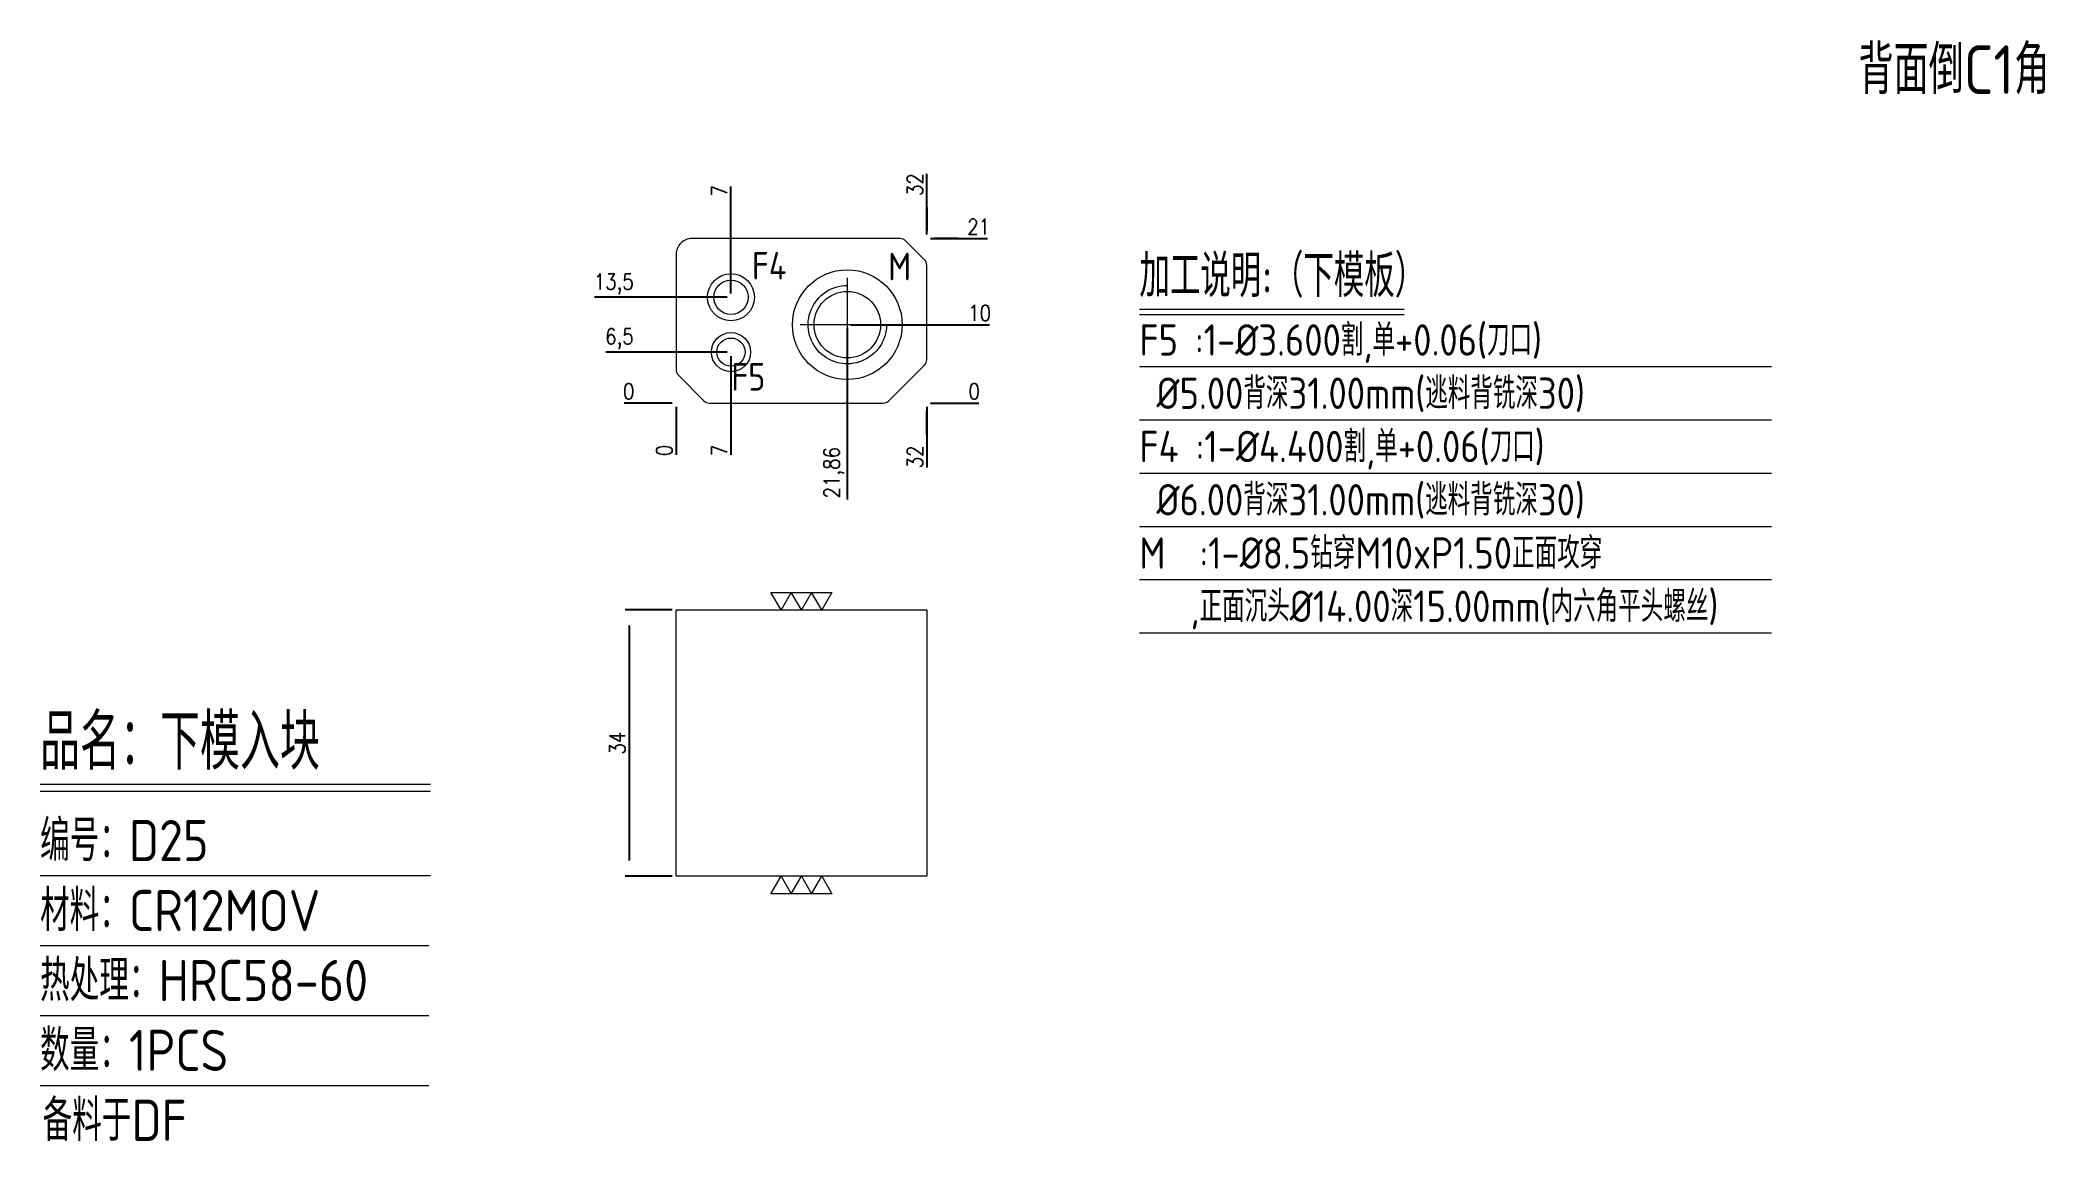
# Model space of a CAD drawing. Header units: millimetres. Extents: x 115981 to 116237, y 600 to 740.
import ezdxf
from ezdxf.enums import TextEntityAlignment as Align

# ---------------------------------------------------------------- set-up
doc = ezdxf.new("R2010")
doc.units = ezdxf.units.MM
doc.linetypes.add('CENTER', pattern=[0])
doc.linetypes.add('HIDDEN', pattern=[0])
for name, color, linetype in [('DIE_P', 2, 'Continuous'), ('DIM', 4, 'Continuous'), ('TEXT', 4, 'Continuous')]:
    doc.layers.add(name, color=color, linetype=linetype)
doc.styles.add('gbenor', font='gbenor.shx', dxfattribs={"bigfont": 'gbcbig.shx'})
doc.styles.get("Standard").update_dxf_attribs({"font": 'txt.shx', "width": 0.85, "bigfont": 'ctxt.shx'})
doc.dimstyles.new('T-2-WX', dxfattribs={"dimtxt": 2, "dimasz": 2, "dimexe": 0.5, "dimexo": 0.5, "dimgap": 0.5, "dimtad": 1, "dimtxsty": 'Standard', "dimblk": 'OPEN30', "dimcen": 0, "dimazin": 3, "dimtfac": 1, "dimtmove": 0, "dimatfit": 3, "dimldrblk": 'OPEN30', "dimlwd": -1, "dimlwe": -1})

# ---------------------------------------------------------------- blocks, each defined once
blk = doc.blocks.new('*D7579')
at = {"layer": 'Defpoints', "color": 0}
for p in [(116062.55, 694.14), (116094.55, 694.14), (116099.55, 694.14)]:
    blk.add_point(p, dxfattribs=at)
at = {"layer": 'DIM', "color": 0}
blk.add_line((116095.05, 694.14), (116101.19, 694.14), dxfattribs=at)
at = {"layer": 'DIM', "color": 0, "lineweight": 5, "insert": (116100.62, 695.64), "char_height": 2, "attachment_point": 5}
blk.add_mtext('0', dxfattribs=at)
blk = doc.blocks.new('_Open30')
blk = doc.blocks.new('*D7580')
at = {"layer": 'Defpoints', "color": 0}
for p in [(116084.41, 704.14), (116099.55, 704.14), (116062.55, 694.14)]:
    blk.add_point(p, dxfattribs=at)
at = {"layer": 'DIM', "color": 0}
for p, q in [((116084.91, 704.14), (116091.55, 704.14)), ((116091.55, 704.14), (116095.55, 704.14)), ((116095.55, 704.14), (116102.56, 704.14))]:
    blk.add_line(p, q, dxfattribs=at)
at = {"layer": 'DIM', "color": 0, "lineweight": 5, "insert": (116101.31, 705.64), "char_height": 2, "attachment_point": 5}
blk.add_mtext('10', dxfattribs=at)
blk = doc.blocks.new('*D7581')
at = {"layer": 'Defpoints', "color": 0}
for p in [(116094.55, 715.14), (116099.55, 715.14), (116062.55, 694.14)]:
    blk.add_point(p, dxfattribs=at)
at = {"layer": 'DIM', "color": 0}
for p, q in [((116095.05, 715.14), (116098.55, 715.14)), ((116098.55, 715.14), (116095.55, 715.14)), ((116095.55, 715.14), (116102.32, 715.14))]:
    blk.add_line(p, q, dxfattribs=at)
at = {"layer": 'DIM', "color": 0, "lineweight": 5, "insert": (116101.19, 716.64), "char_height": 2, "attachment_point": 5}
blk.add_mtext('21', dxfattribs=at)
blk = doc.blocks.new('*D7582')
at = {"layer": 'Defpoints', "color": 0}
for p in [(116057.55, 694.14), (116062.55, 694.14), (116062.55, 694.14)]:
    blk.add_point(p, dxfattribs=at)
at = {"layer": 'DIM', "color": 0}
blk.add_line((116062.05, 694.14), (116055.92, 694.14), dxfattribs=at)
at = {"layer": 'DIM', "color": 0, "lineweight": 5, "insert": (116056.49, 695.64), "char_height": 2, "attachment_point": 5}
blk.add_mtext('0', dxfattribs=at)
blk = doc.blocks.new('*D7583')
at = {"layer": 'Defpoints', "color": 0}
for p in [(116057.55, 700.64), (116069.55, 700.64), (116062.55, 694.14)]:
    blk.add_point(p, dxfattribs=at)
at = {"layer": 'DIM', "color": 0}
for p, q in [((116061.55, 700.64), (116053.57, 700.64)), ((116065.55, 700.64), (116061.55, 700.64)), ((116069.05, 700.64), (116065.55, 700.64))]:
    blk.add_line(p, q, dxfattribs=at)
at = {"layer": 'DIM', "color": 0, "lineweight": 5, "insert": (116055.31, 702.33), "char_height": 2, "attachment_point": 5}
blk.add_mtext('6,5', dxfattribs=at)
blk = doc.blocks.new('*D7584')
at = {"layer": 'Defpoints', "color": 0}
for p in [(116057.55, 707.64), (116069.55, 707.64), (116062.55, 694.14)]:
    blk.add_point(p, dxfattribs=at)
at = {"layer": 'DIM', "color": 0}
for p, q in [((116061.55, 707.64), (116052.12, 707.64)), ((116065.55, 707.64), (116061.55, 707.64)), ((116069.05, 707.64), (116065.55, 707.64))]:
    blk.add_line(p, q, dxfattribs=at)
at = {"layer": 'DIM', "color": 0, "lineweight": 5, "insert": (116054.59, 709.33), "char_height": 2, "attachment_point": 5}
blk.add_mtext('13,5', dxfattribs=at)
blk = doc.blocks.new('*D7585')
at = {"layer": 'Defpoints', "color": 0}
for p in [(116062.55, 694.14), (116094.55, 694.14), (116094.55, 689.14)]:
    blk.add_point(p, dxfattribs=at)
at = {"layer": 'DIM', "color": 0}
for p, q in [((116094.55, 693.64), (116094.55, 690.14)), ((116094.55, 690.14), (116094.55, 693.14)), ((116094.55, 693.14), (116094.55, 685.89))]:
    blk.add_line(p, q, dxfattribs=at)
at = {"layer": 'DIM', "color": 0, "lineweight": 5, "insert": (116093.05, 687.26), "char_height": 2, "attachment_point": 5, "rotation": 90}
blk.add_mtext('32', dxfattribs=at)
blk = doc.blocks.new('*D7586')
at = {"layer": 'Defpoints', "color": 0}
for p in [(116084.41, 704.14), (116062.55, 694.14), (116084.41, 689.14)]:
    blk.add_point(p, dxfattribs=at)
at = {"layer": 'DIM', "color": 0}
for p, q in [((116084.41, 703.64), (116084.41, 697.14)), ((116084.41, 697.14), (116084.41, 693.14)), ((116084.41, 693.14), (116084.41, 681.84))]:
    blk.add_line(p, q, dxfattribs=at)
at = {"layer": 'DIM', "color": 0, "lineweight": 5, "insert": (116082.72, 685.24), "char_height": 2, "attachment_point": 5, "rotation": 90}
blk.add_mtext('21,86', dxfattribs=at)
blk = doc.blocks.new('*D7587')
at = {"layer": 'Defpoints', "color": 0}
for p in [(116069.55, 700.64), (116062.55, 694.14), (116069.55, 689.14)]:
    blk.add_point(p, dxfattribs=at)
at = {"layer": 'DIM', "color": 0}
for p, q in [((116069.55, 700.14), (116069.55, 696.64)), ((116069.55, 696.64), (116069.55, 693.14)), ((116069.55, 693.14), (116069.55, 687.51))]:
    blk.add_line(p, q, dxfattribs=at)
at = {"layer": 'DIM', "color": 0, "lineweight": 5, "insert": (116068.05, 688.07), "char_height": 2, "attachment_point": 5, "rotation": 90}
blk.add_mtext('7', dxfattribs=at)
blk = doc.blocks.new('*D7588')
at = {"layer": 'Defpoints', "color": 0}
for p in [(116062.55, 694.14), (116062.55, 694.14), (116062.55, 689.14)]:
    blk.add_point(p, dxfattribs=at)
at = {"layer": 'DIM', "color": 0}
blk.add_line((116062.55, 693.64), (116062.55, 687.51), dxfattribs=at)
at = {"layer": 'DIM', "color": 0, "lineweight": 5, "insert": (116061.05, 688.07), "char_height": 2, "attachment_point": 5, "rotation": 90}
blk.add_mtext('0', dxfattribs=at)
blk = doc.blocks.new('*D7589')
at = {"layer": 'Defpoints', "color": 0}
for p in [(116094.55, 720.14), (116094.55, 715.14), (116062.55, 694.14)]:
    blk.add_point(p, dxfattribs=at)
at = {"layer": 'DIM', "color": 0}
for p, q in [((116094.55, 716.14), (116094.55, 723.39)), ((116094.55, 715.64), (116094.55, 719.14)), ((116094.55, 719.14), (116094.55, 716.14))]:
    blk.add_line(p, q, dxfattribs=at)
at = {"layer": 'DIM', "color": 0, "lineweight": 5, "insert": (116093.05, 722.02), "char_height": 2, "attachment_point": 5, "rotation": 90}
blk.add_mtext('32', dxfattribs=at)
blk = doc.blocks.new('*D7590')
at = {"layer": 'Defpoints', "color": 0}
for p in [(116069.55, 720.14), (116069.55, 707.64), (116062.55, 694.14)]:
    blk.add_point(p, dxfattribs=at)
at = {"layer": 'DIM', "color": 0}
for p, q in [((116069.55, 716.14), (116069.55, 721.77)), ((116069.55, 712.14), (116069.55, 716.14)), ((116069.55, 708.14), (116069.55, 712.14))]:
    blk.add_line(p, q, dxfattribs=at)
at = {"layer": 'DIM', "color": 0, "lineweight": 5, "insert": (116068.05, 721.21), "char_height": 2, "attachment_point": 5, "rotation": 90}
blk.add_mtext('7', dxfattribs=at)
blk = doc.blocks.new('*D7591')
at = {"layer": 'Defpoints', "color": 0}
for p in [(116062.55, 667.72), (116056.55, 633.72), (116062.55, 633.72)]:
    blk.add_point(p, dxfattribs=at)
at = {"layer": 'DIM', "color": 0}
for p, q in [((116062.05, 667.72), (116056.05, 667.72)), ((116056.55, 665.72), (116056.55, 635.72)), ((116062.05, 633.72), (116056.05, 633.72))]:
    blk.add_line(p, q, dxfattribs=at)
at = {"layer": 'DIM', "color": 0, "lineweight": 5, "insert": (116055.05, 650.72), "char_height": 2, "attachment_point": 5, "rotation": 90}
blk.add_mtext('34', dxfattribs=at)

msp = doc.modelspace()

# ---------------------------------------------------------------- linework, layer by layer
at = {"layer": 'DIE_P', "linetype": 'Continuous', "lineweight": 5}
msp.add_lwpolyline([(116094.555, 699.684), (116094.555, 711.725, 0.1989124), (116094.262, 712.432), (116091.848, 714.846, 0.1989124), (116091.14, 715.139), (116064.555, 715.139, 0.4142136), (116062.555, 713.139), (116062.555, 698.381, 0.1989124), (116062.848, 697.674), (116066.09, 694.432, 0.1989124), (116066.797, 694.139), (116089.009, 694.139, 0.1989124), (116089.716, 694.432), (116094.262, 698.977, 0.1989124)], format="xyb", close=True, dxfattribs=at)
at = {"layer": 'DIE_P', "linetype": 'CENTER', "lineweight": 5}
for points in [[(116084.41, 710.139), (116084.41, 698.139)], [(116090.41, 704.139), (116078.41, 704.139)]]:
    msp.add_lwpolyline(points, dxfattribs=at)
at = {"layer": 'DIE_P', "lineweight": 5}
msp.add_lwpolyline([(116089.41, 704.139, -2.4142136), (116084.41, 709.139)], format="xyb", dxfattribs=at)
at = {"layer": 'DIE_P', "color": 4, "linetype": 'HIDDEN', "lineweight": 5, "ltscale": 0.5}
for centre, radius in [((116069.555, 707.639), 3), ((116069.555, 700.639), 2.5)]:
    msp.add_circle(centre, radius, dxfattribs=at)
at = {"layer": 'DIE_P', "color": 1, "linetype": 'Continuous', "lineweight": 5}
for centre, radius in [((116069.555, 707.639), 2.2), ((116069.555, 700.639), 1.8)]:
    msp.add_circle(centre, radius, dxfattribs=at)
at = {"layer": 'DIE_P', "linetype": 'Continuous', "lineweight": 5}
msp.add_circle((116084.41, 704.139), 7, dxfattribs=at)
at = {"layer": 'DIE_P', "lineweight": 5}
msp.add_circle((116084.41, 704.139), 4.25, dxfattribs=at)
at = {"layer": 'DIM', "color": 4, "linetype": 'Continuous', "lineweight": 5}
for p, q in [((115981.321, 645.498), (116031.187, 645.498)), ((115981.321, 644.579), (116031.187, 644.579)), ((115981.321, 633.814), (116031.187, 633.814)), ((115981.321, 624.886), (116030.971, 624.886)), ((115981.321, 615.958), (116030.971, 615.958)), ((115981.321, 607.031), (116030.971, 607.031))]:
    msp.add_line(p, q, dxfattribs=at)
at = {"layer": 'TEXT', "color": 3, "lineweight": 5}
for p, q in [((116121.723, 706.128), (116155.515, 706.128)), ((116121.723, 705.428), (116155.515, 705.428))]:
    msp.add_line(p, q, dxfattribs=at)
at = {"layer": 'TEXT', "color": 3, "linetype": 'Continuous', "lineweight": 5}
for p, q in [((116121.723, 698.788), (116202.437, 698.788)), ((116121.723, 691.988), (116202.437, 691.988)), ((116121.723, 685.188), (116202.437, 685.188)), ((116121.723, 678.388), (116202.437, 678.388)), ((116121.723, 671.588), (116202.437, 671.588)), ((116121.723, 664.788), (116202.437, 664.788))]:
    msp.add_line(p, q, dxfattribs=at)
at = {"layer": 'TEXT', "lineweight": 5}
for points in [[(116082.452, 669.97), (116081.153, 667.72), (116079.854, 669.97), (116078.555, 667.72), (116077.256, 669.97), (116075.957, 667.72), (116074.658, 669.97), (116082.452, 669.97)], [(116074.658, 631.47), (116075.957, 633.72), (116077.256, 631.47), (116078.555, 633.72), (116079.854, 631.47), (116081.153, 633.72), (116082.452, 631.47), (116074.658, 631.47)]]:
    msp.add_lwpolyline(points, close=True, dxfattribs=at)
at = {"layer": 'TEXT', "color": 2, "lineweight": 5}
msp.add_lwpolyline([(116062.555, 667.72), (116094.555, 667.72), (116094.555, 633.72), (116062.555, 633.72)], close=True, dxfattribs=at)

# ---------------------------------------------------------------- texts
at = {"layer": 'DIM', "color": 3, "linetype": 'Continuous', "lineweight": 5, "style": 'gbenor'}
for s, height, p in [('品名：下模入块', 7.0896, (115981.321, 647.336)), ('编号：D25', 5.2515, (115981.321, 635.652)), ('材料：CR12MOV', 5.2515, (115981.321, 626.724)), ('热处理：HRC58-60', 5.25154, (115981.321, 617.796)), ('数量：1PCS', 5.2515, (115981.321, 608.869)), ('备料于DF', 5.2515, (115981.641, 599.941))]:
    msp.add_text(s, height=height, dxfattribs=at).set_placement(p)
at = {"layer": 'TEXT', "color": 4, "lineweight": 5, "style": 'gbenor'}
for s, height, p in [('背面倒C1角', 6.2174, (116213.554, 733.582)), ('加工说明:（下模板）', 5.4, (116121.723, 707.668)), (' %%C5.00背深31.00mm(逃料背铣深30)', 4, (116121.723, 693.388)), (' %%C6.00背深31.00mm(逃料背铣深30)', 4, (116121.723, 679.788)), ('M  :1-%%c8.5钻穿M10xP1.50正面攻穿', 4, (116121.723, 672.988)), ('   ,正面沉头%%C14.00深15.00mm(内六角平头螺丝)', 4, (116121.723, 666.188))]:
    msp.add_text(s, height=height, dxfattribs=at).set_placement(p)
for s, p in [('F4', (116074.437, 711.662)), ('M', (116091.093, 711.568)), ('F5', (116071.777, 697.477))]:
    msp.add_text(s, height=3.52, dxfattribs=at).set_placement(p, align=Align.MIDDLE_CENTER)
at = {"layer": 'TEXT', "color": 1, "lineweight": 5, "style": 'gbenor'}
for s, p in [('F5 :1-%%C3.600割,单+0.06(刀口)', (116121.723, 700.188)), ('F4 :1-%%C4.400割,单+0.06(刀口)', (116121.723, 686.588))]:
    msp.add_text(s, height=4, dxfattribs=at).set_placement(p)

# ---------------------------------------------------------------- dimensions: what is measured, and where the dimension line sits
at = {"layer": 'DIM', "lineweight": 5}
for feature_location, offset, dtype, origin, picture, middle in [((116094.555, 715.139), (0, 5), 1, (116062.555, 694.139), '*D7589', (116093.055, 722.015)), ((116069.555, 707.639), (0, 12.5), 1, (116062.555, 694.139), '*D7590', (116068.055, 721.206)), ((116094.555, 715.139), (5, 0), 0, (116062.555, 694.139), '*D7581', (116101.188, 716.639)), ((116069.555, 707.639), (-12, 0), 0, (116062.555, 694.139), '*D7584', (116054.586, 709.329)), ((116084.41, 704.139), (15.145, 0), 0, (116062.555, 694.139), '*D7580', (116101.309, 705.639)), ((116084.4101, 704.1389), (-0.0004, -15), 1, (116062.5547, 694.1389), '*D7586', (116082.7192, 685.2389)), ((116069.555, 700.639), (-12, 0), 0, (116062.555, 694.139), '*D7583', (116055.314, 702.329)), ((116069.555, 700.639), (0, -11.5), 1, (116062.555, 694.139), '*D7587', (116068.055, 688.072)), ((116062.554680354, 694.13885344), (-5, 0), 0, (116062.554680354, 694.13885344), '*D7582', (116056.488013687, 695.63885344)), ((116094.554680374, 694.13885344), (5, 0), 0, (116062.554680354, 694.13885344), '*D7579', (116100.62134704, 695.63885344)), ((116062.554680354, 694.13885344), (0, -5), 1, (116062.554680354, 694.13885344), '*D7588', (116061.054680354, 688.072186774)), ((116094.555, 694.139), (0, -5), 1, (116062.555, 694.139), '*D7585', (116093.055, 687.263))]:
    dim = msp.add_ordinate_dim(feature_location=feature_location, offset=offset, dtype=dtype, origin=origin, dimstyle='T-2-WX', dxfattribs=at)
    dim.commit()
    dim.dimension.update_dxf_attribs({"geometry": picture, "text_midpoint": middle})
dim = msp.add_linear_dim(base=(116056.555, 633.72), p1=(116062.555, 667.72), p2=(116062.555, 633.72), angle=90, dimstyle='T-2-WX', dxfattribs=at)
dim.commit()
dim.dimension.update_dxf_attribs({"geometry": '*D7591', "text_midpoint": (116055.055, 650.72)})

doc.saveas('drawing.dxf')
